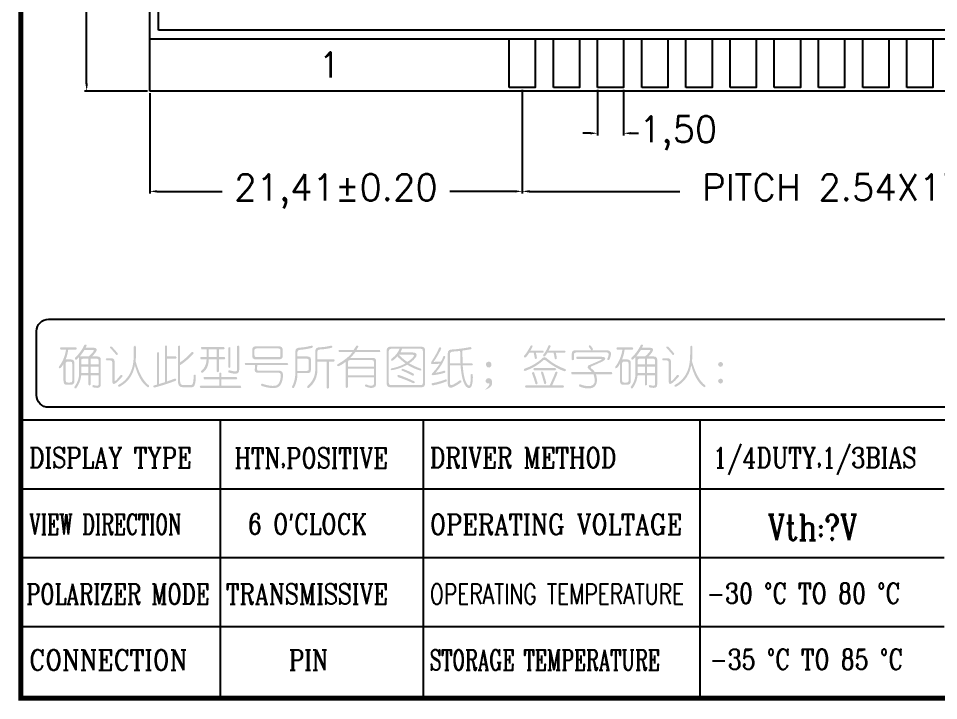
# Model space of a CAD drawing. Extents: x -1388 to 1427, y 183 to 486.
# Drawn here: x 644.5 to 697.4, y 219.2 to 258.4 of the extents above; entities that cross this region are included whole.
import ezdxf
from ezdxf.enums import TextEntityAlignment as Align

# ---------------------------------------------------------------- set-up
doc = ezdxf.new("R2010")
doc.units = 0
doc.header["$LTSCALE"] = 3
doc.layers.get('0').update_dxf_attribs({"linetype": 'CONTINUOUS'})
doc.layers.get('DEFPOINTS').update_dxf_attribs({"linetype": 'CONTINUOUS'})
doc.layers.add('DIM', color=3, linetype='CONTINUOUS')
doc.styles.add('ROMANC', font='romanc')
doc.styles.add('ROMANS', font='romans.shx')
doc.styles.get("Standard").update_dxf_attribs({"font": 'romanc.shx'})
doc.dimstyles.new('LCDDIM', dxfattribs={"dimtxt": 0.53, "dimasz": 0.424, "dimexe": 0.1325, "dimexo": 0.1325, "dimgap": 0.106, "dimtad": 0, "dimzin": 0, "dimtxsty": 'Standard', "dimcen": 2.5, "dimadec": 0, "dimazin": 0, "dimtfac": 1, "dimtofl": 0, "dimtmove": 0, "dimatfit": 0, "dimfxl": 0, "dimarcsym": 0})

# ---------------------------------------------------------------- blocks, each defined once
blk = doc.blocks.new('*D22')
at = {"layer": 'DEFPOINTS', "color": 0}
for p in [(673.495, 254.444), (652.085, 254.244), (652.085, 248.477)]:
    blk.add_point(p, dxfattribs=at)
at = {"layer": 'DIM', "color": 0, "lineweight": -2}
for p, q in [((652.085, 254.111), (652.085, 248.344)), ((673.495, 254.311), (673.495, 248.344)), ((652.509, 248.477), (656.255, 248.477)), ((673.071, 248.477), (669.325, 248.477))]:
    blk.add_line(p, q, dxfattribs=at)
at = {"layer": 'DIM', "color": 0}
for points in [[(652.509, 248.547), (652.509, 248.406), (652.085, 248.477)], [(673.071, 248.547), (673.071, 248.406), (673.495, 248.477)]]:
    blk.add_solid(points, dxfattribs=at)
at = {"layer": 'DIM', "color": 0, "insert": (662.79, 248.477), "char_height": 1.5, "attachment_point": 5, "style": 'ROMANS'}
blk.add_mtext('21,41%%p0.20', dxfattribs=at)
blk = doc.blocks.new('*D24')
at = {"layer": 'DEFPOINTS', "color": 0}
for p in [(652.085, 272.244), (648.457, 254.244), (652.085, 254.244)]:
    blk.add_point(p, dxfattribs=at)
at = {"layer": 'DIM', "color": 0, "lineweight": -2}
for p, q in [((651.953, 272.244), (648.325, 272.244)), ((648.457, 271.82), (648.457, 267.278)), ((648.457, 254.668), (648.457, 259.209)), ((651.953, 254.244), (648.325, 254.244))]:
    blk.add_line(p, q, dxfattribs=at)
at = {"layer": 'DIM', "color": 0}
for points in [[(648.386, 271.82), (648.528, 271.82), (648.457, 272.244)], [(648.386, 254.668), (648.528, 254.668), (648.457, 254.244)]]:
    blk.add_solid(points, dxfattribs=at)
at = {"layer": 'DIM', "color": 0, "insert": (648.457, 263.244), "char_height": 1.5, "attachment_point": 5, "rotation": 90, "style": 'ROMANS'}
blk.add_mtext('(18,00)', dxfattribs=at)
blk = doc.blocks.new('*D31')
at = {"layer": 'DEFPOINTS', "color": 0}
for p in [(673.495, 254.444), (716.675, 254.444), (716.675, 248.477)]:
    blk.add_point(p, dxfattribs=at)
at = {"layer": 'DIM', "color": 0, "lineweight": -2}
for p, q in [((673.495, 254.311), (673.495, 248.344)), ((716.675, 254.311), (716.675, 248.344)), ((673.919, 248.477), (682.55, 248.477)), ((716.251, 248.477), (707.62, 248.477))]:
    blk.add_line(p, q, dxfattribs=at)
at = {"layer": 'DIM', "color": 0}
for points in [[(673.919, 248.547), (673.919, 248.406), (673.495, 248.477)], [(716.251, 248.547), (716.251, 248.406), (716.675, 248.477)]]:
    blk.add_solid(points, dxfattribs=at)
at = {"layer": 'DIM', "color": 0, "insert": (695.085, 248.477), "char_height": 1.5, "attachment_point": 5, "style": 'ROMANS'}
blk.add_mtext('PITCH 2.54X17=43,18', dxfattribs=at)
blk = doc.blocks.new('*D33')
at = {"layer": 'DEFPOINTS', "color": 0}
for p in [(677.825, 254.444), (679.325, 254.444), (679.325, 251.816)]:
    blk.add_point(p, dxfattribs=at)
at = {"layer": 'DIM', "color": 0, "lineweight": -2}
for p, q in [((677.825, 254.311), (677.825, 251.683)), ((679.325, 254.311), (679.325, 251.683)), ((677.401, 251.816), (676.977, 251.816)), ((679.749, 251.816), (680.173, 251.816))]:
    blk.add_line(p, q, dxfattribs=at)
at = {"layer": 'DIM', "color": 0}
for points in [[(677.401, 251.886), (677.401, 251.745), (677.825, 251.816)], [(679.749, 251.886), (679.749, 251.745), (679.325, 251.816)]]:
    blk.add_solid(points, dxfattribs=at)
at = {"layer": 'DIM', "color": 0, "insert": (682.458, 251.816), "char_height": 1.5, "attachment_point": 5, "style": 'ROMANS'}
blk.add_mtext('1,50', dxfattribs=at)

msp = doc.modelspace()

# ---------------------------------------------------------------- hatches: boundary and pattern name
h = msp.add_hatch(color=256)
h.paths.add_polyline_path([(684.997, 238.629), (684.897, 238.676), (684.799, 238.629), (684.751, 238.531), (684.751, 238.529), (684.799, 238.431), (684.897, 238.384), (684.897, 238.385), (684.997, 238.431), (685.043, 238.531)])
h.paths.add_polyline_path([(684.997, 237.671), (684.897, 237.717), (684.799, 237.671), (684.751, 237.571), (684.799, 237.473), (684.897, 237.425), (684.997, 237.473), (685.043, 237.571)])
h.paths.add_polyline_path([(683.273, 239.551), (683.214, 239.613), (683.149, 239.551), (683.149, 239.536), (683.151, 239.38), (683.151, 239.233), (683.149, 239.094), (683.145, 238.964), (683.138, 238.842), (683.128, 238.73), (683.116, 238.625), (683.102, 238.529), (683.084, 238.442), (683.065, 238.364), (683.043, 238.289), (683.003, 238.177), (682.957, 238.07), (682.905, 237.967), (682.846, 237.872), (682.78, 237.781), (682.709, 237.693), (682.631, 237.614), (682.546, 237.538), (682.455, 237.467), (682.356, 237.402), (682.253, 237.342), (682.242, 237.281), (682.315, 237.239), (682.414, 237.293), (682.513, 237.357), (682.606, 237.425), (682.692, 237.499), (682.771, 237.576), (682.845, 237.658), (682.912, 237.746), (682.973, 237.838), (683.028, 237.935), (683.078, 238.036), (683.12, 238.142), (683.156, 238.253), (683.186, 238.369), (683.211, 238.488), (683.25, 238.352), (683.292, 238.218), (683.338, 238.091), (683.387, 237.971), (683.439, 237.859), (683.494, 237.753), (683.551, 237.655), (683.612, 237.564), (683.676, 237.48), (683.742, 237.404), (683.812, 237.334), (683.885, 237.272), (683.96, 237.217), (684.016, 237.23), (684.022, 237.321), (683.961, 237.369), (683.895, 237.43), (683.832, 237.499), (683.769, 237.574), (683.708, 237.656), (683.65, 237.746), (683.594, 237.843), (683.539, 237.946), (683.487, 238.057), (683.435, 238.174), (683.387, 238.3), (683.341, 238.432), (683.296, 238.572), (683.252, 238.718), (683.252, 238.721), (683.263, 238.82), (683.271, 238.924), (683.277, 239.037), (683.28, 239.155), (683.28, 239.281), (683.278, 239.413)])
h.paths.add_polyline_path([(681.878, 239.551), (681.801, 239.561), (681.774, 239.489), (681.826, 239.435), (681.902, 239.356), (681.98, 239.268), (682.062, 239.174), (682.148, 239.071), (682.206, 239.073), (682.232, 239.155), (682.192, 239.204), (682.111, 239.299), (682.031, 239.39), (681.954, 239.474)])
h.paths.add_polyline_path([(681.953, 238.865), (681.837, 238.885), (681.586, 238.885), (681.537, 238.832), (681.586, 238.76), (681.794, 238.76), (681.885, 238.731), (681.92, 238.634), (681.92, 237.509), (681.925, 237.482), (681.948, 237.432), (681.984, 237.408), (682.035, 237.413), (682.1, 237.444), (682.179, 237.503), (682.273, 237.589), (682.381, 237.702), (682.502, 237.843), (682.492, 237.921), (682.399, 237.925), (682.349, 237.862), (682.239, 237.728), (682.155, 237.637), (682.093, 237.587), (682.057, 237.58), (682.045, 237.614), (682.045, 238.676), (682.046, 238.711), (682.022, 238.807)])
h.paths.add_polyline_path([(680.441, 239.613), (680.413, 239.67), (680.317, 239.656), (680.273, 239.569), (680.218, 239.47), (680.157, 239.372), (680.092, 239.276), (680.021, 239.181), (679.944, 239.088), (679.862, 238.995), (679.775, 238.906), (679.771, 238.822), (679.858, 238.801), (679.915, 238.858), (680.004, 238.947), (680.004, 238.051), (680.005, 237.995), (680, 237.884), (679.983, 237.774), (679.955, 237.666), (679.917, 237.558), (679.867, 237.45), (679.806, 237.343), (679.734, 237.239), (679.748, 237.144), (679.837, 237.155), (679.9, 237.25), (679.96, 237.356), (680.011, 237.462), (680.054, 237.57), (680.087, 237.68), (680.112, 237.792), (680.128, 237.905), (680.546, 237.905), (680.546, 237.363), (680.597, 237.312), (680.671, 237.363), (680.671, 237.905), (681.129, 237.905), (681.129, 237.384), (681.128, 237.347), (681.085, 237.305), (680.988, 237.303), (680.837, 237.342), (680.766, 237.306), (680.795, 237.217), (680.917, 237.191), (681.044, 237.18), (681.142, 237.194), (681.209, 237.232), (681.246, 237.296), (681.254, 237.384), (681.254, 238.78), (681.255, 238.815), (681.231, 238.912), (681.161, 238.969), (681.046, 238.989), (680.754, 238.989), (680.809, 239.045), (680.907, 239.159), (680.975, 239.255), (681.009, 239.334), (681.013, 239.398), (680.986, 239.445), (680.927, 239.475), (680.837, 239.489), (680.379, 239.489)])
h.paths.add_polyline_path([(680.566, 238.989), (680.046, 238.989), (680.12, 239.083), (680.193, 239.182), (680.259, 239.276), (680.317, 239.364), (680.816, 239.364), (680.824, 239.363), (680.854, 239.346), (680.844, 239.298), (680.793, 239.223), (680.699, 239.12)], flags=17)
h.paths.add_polyline_path([(679.876, 239.428), (679.837, 239.51), (678.942, 239.51), (678.905, 239.466), (678.942, 239.384), (679.255, 239.384), (679.249, 239.346), (679.226, 239.227), (679.198, 239.111), (679.163, 238.999), (679.123, 238.89), (679.078, 238.782), (679.027, 238.679), (678.97, 238.578), (678.906, 238.48), (678.838, 238.384), (678.849, 238.309), (678.942, 238.321), (678.986, 238.37), (679.053, 238.465), (679.109, 238.572), (679.109, 237.614), (679.112, 237.546), (679.142, 237.437), (679.204, 237.376), (679.296, 237.363), (679.504, 237.363), (679.604, 237.368), (679.684, 237.412), (679.726, 237.493), (679.734, 237.614), (679.734, 238.613), (679.735, 238.65), (679.706, 238.738), (679.63, 238.795), (679.504, 238.822), (679.234, 238.822), (679.271, 238.912), (679.306, 239.018), (679.335, 239.131), (679.36, 239.253), (679.38, 239.384), (679.837, 239.384)])
h.paths.add_polyline_path([(679.317, 238.696), (679.483, 238.696), (679.487, 238.696), (679.589, 238.665), (679.609, 238.572), (679.609, 237.614), (679.61, 237.594), (679.583, 237.505), (679.483, 237.488), (679.358, 237.488), (679.355, 237.488), (679.264, 237.51), (679.234, 237.614), (679.234, 238.572), (679.243, 238.632)], flags=16)
h.paths.add_polyline_path([(680.671, 238.863), (681.003, 238.863), (681.007, 238.863), (681.109, 238.831), (681.129, 238.739), (681.129, 238.531), (680.671, 238.531)], flags=16)
h.paths.add_polyline_path([(680.233, 238.863), (680.546, 238.863), (680.546, 238.531), (680.128, 238.531), (680.128, 238.76), (680.143, 238.822)], flags=16)
h.paths.add_polyline_path([(680.128, 238.405), (680.546, 238.405), (680.546, 238.03), (680.128, 238.03)], flags=16)
h.paths.add_polyline_path([(681.129, 238.03), (680.671, 238.03), (680.671, 238.405), (681.129, 238.405)], flags=16)
h.paths.add_polyline_path([(677.471, 239.555), (677.401, 239.635), (677.345, 239.635), (677.317, 239.551), (677.329, 239.537), (677.401, 239.44), (677.463, 239.343), (676.547, 239.343), (676.526, 239.342), (676.423, 239.314), (676.361, 239.246), (676.339, 239.135), (676.339, 238.801), (676.382, 238.764), (676.464, 238.801), (676.464, 239.093), (676.493, 239.184), (676.59, 239.218), (678.338, 239.218), (678.398, 239.21), (678.45, 239.169), (678.464, 239.094), (678.441, 238.985), (678.38, 238.842), (678.409, 238.771), (678.505, 238.801), (678.524, 238.842), (678.572, 238.976), (678.596, 239.088), (678.595, 239.18), (678.568, 239.251), (678.517, 239.302), (678.44, 239.333), (678.338, 239.343), (677.517, 239.343), (677.568, 239.405), (677.54, 239.453)])
h.paths.add_polyline_path([(678.197, 238.946), (678.068, 238.968), (676.631, 238.968), (676.594, 238.924), (676.631, 238.842), (678.005, 238.842), (678.026, 238.842), (678.068, 238.801), (678.06, 238.797), (677.953, 238.75), (677.846, 238.704), (677.737, 238.657), (677.629, 238.609), (677.519, 238.562), (677.408, 238.514), (677.298, 238.467), (677.273, 238.438), (677.253, 238.349), (677.317, 238.259), (677.327, 238.252), (677.412, 238.182), (677.506, 238.092), (676.339, 238.092), (676.302, 238.05), (676.339, 237.967), (677.589, 237.967), (677.597, 237.944), (677.635, 237.812), (677.658, 237.692), (677.663, 237.584), (677.651, 237.488), (677.628, 237.435), (677.58, 237.373), (677.518, 237.327), (677.441, 237.296), (677.346, 237.282), (677.238, 237.283), (677.113, 237.301), (676.974, 237.334), (676.818, 237.384), (676.762, 237.354), (676.777, 237.258), (676.871, 237.224), (676.993, 237.186), (677.109, 237.163), (677.218, 237.153), (677.317, 237.155), (677.381, 237.154), (677.493, 237.17), (677.589, 237.209), (677.668, 237.272), (677.73, 237.358), (677.776, 237.468), (677.781, 237.5), (677.79, 237.61), (677.785, 237.725), (677.766, 237.844), (677.735, 237.967), (678.63, 237.967), (678.681, 238.02), (678.63, 238.092), (677.673, 238.092), (677.614, 238.158), (677.532, 238.243), (677.443, 238.321), (677.435, 238.328), (677.443, 238.405), (677.462, 238.414), (677.587, 238.465), (677.705, 238.516), (677.818, 238.567), (677.926, 238.615), (678.028, 238.664), (678.124, 238.713), (678.213, 238.76), (678.264, 238.836), (678.262, 238.902)])
h.paths.add_polyline_path([(675.132, 239.572), (675.096, 239.643), (675.007, 239.613), (674.992, 239.577), (674.941, 239.465), (674.886, 239.358), (674.827, 239.257), (674.763, 239.161), (674.695, 239.071), (674.706, 238.993), (674.798, 238.989), (674.809, 239.003), (674.881, 239.1), (674.944, 239.197), (675.298, 239.197), (675.321, 239.096), (675.344, 238.98), (675.361, 238.863), (675.428, 238.816), (675.486, 238.885), (675.473, 238.977), (675.451, 239.095), (675.423, 239.197), (675.944, 239.197), (675.994, 239.25), (675.944, 239.322), (675.007, 239.322), (675.026, 239.354), (675.078, 239.456)])
h.paths.add_polyline_path([(674.09, 239.551), (674.072, 239.623), (673.987, 239.613), (673.978, 239.6), (673.911, 239.476), (673.845, 239.363), (673.78, 239.26), (673.715, 239.166), (673.653, 239.083), (673.591, 239.009), (673.602, 238.931), (673.695, 238.926), (673.768, 239.013), (673.84, 239.108), (673.903, 239.197), (674.153, 239.197), (674.172, 239.121), (674.197, 239.005), (674.216, 238.885), (674.267, 238.833), (674.341, 238.885), (674.328, 238.977), (674.306, 239.095), (674.278, 239.197), (674.695, 239.197), (674.732, 239.24), (674.695, 239.322), (673.966, 239.322), (673.977, 239.341), (674.034, 239.442)])
h.paths.add_polyline_path([(674.874, 238.912), (674.773, 238.947), (674.673, 238.906), (674.627, 238.862), (674.541, 238.787), (674.452, 238.716), (674.358, 238.648), (674.261, 238.584), (674.161, 238.524), (674.058, 238.468), (673.952, 238.415), (673.842, 238.366), (673.729, 238.321), (673.612, 238.28), (673.579, 238.189), (673.653, 238.154), (673.718, 238.177), (673.834, 238.22), (673.944, 238.268), (674.053, 238.319), (674.158, 238.374), (674.258, 238.432), (674.357, 238.495), (674.452, 238.561), (674.543, 238.629), (674.631, 238.703), (674.716, 238.78), (674.721, 238.784), (674.819, 238.78), (674.91, 238.708), (675.014, 238.629), (675.116, 238.556), (675.218, 238.487), (675.32, 238.424), (675.421, 238.364), (675.522, 238.309), (675.623, 238.258), (675.724, 238.212), (675.823, 238.171), (675.923, 238.134), (676.01, 238.174), (675.985, 238.259), (675.878, 238.299), (675.765, 238.345), (675.654, 238.395), (675.547, 238.448), (675.442, 238.503), (675.341, 238.563), (675.243, 238.625), (675.148, 238.69), (675.056, 238.759), (674.967, 238.831), (674.881, 238.906)])
h.paths.add_polyline_path([(675.453, 238.249), (675.402, 238.321), (674.174, 238.321), (674.123, 238.269), (674.174, 238.197), (675.402, 238.197)], flags=17)
h.paths.add_polyline_path([(674.695, 238.092), (674.617, 238.126), (674.57, 238.051), (674.589, 237.997), (674.625, 237.889), (674.66, 237.777), (674.693, 237.662), (674.726, 237.545), (674.757, 237.425), (674.834, 237.393), (674.881, 237.468), (674.867, 237.524), (674.835, 237.637), (674.802, 237.751), (674.767, 237.865), (674.732, 237.979)])
h.paths.add_polyline_path([(675.527, 238.051), (675.483, 238.121), (675.402, 238.092), (675.4, 238.086), (675.367, 237.999), (675.33, 237.905), (675.288, 237.803), (675.24, 237.693), (675.189, 237.577), (675.132, 237.453), (675.07, 237.321), (673.695, 237.321), (673.644, 237.27), (673.695, 237.196), (675.861, 237.196), (675.898, 237.239), (675.861, 237.321), (675.215, 237.321), (675.253, 237.402), (675.305, 237.518), (675.355, 237.63), (675.402, 237.739), (675.447, 237.845), (675.488, 237.95)])
h.paths.add_polyline_path([(674.174, 238.072), (674.118, 238.095), (674.049, 238.03), (674.074, 237.967), (674.115, 237.855), (674.155, 237.742), (674.191, 237.63), (674.226, 237.518), (674.257, 237.404), (674.322, 237.372), (674.382, 237.447), (674.366, 237.505), (674.332, 237.612), (674.297, 237.723), (674.258, 237.837), (674.217, 237.953)], flags=17)
h.paths.add_polyline_path([(671.642, 238.674), (671.54, 238.689), (671.446, 238.634), (671.421, 238.588), (671.414, 238.486), (671.467, 238.384), (671.501, 238.365), (671.602, 238.35), (671.695, 238.405), (671.72, 238.452), (671.729, 238.553), (671.675, 238.655)])
h.paths.add_polyline_path([(671.652, 237.718), (671.55, 237.743), (671.446, 237.696), (671.398, 237.617), (671.398, 237.526), (671.467, 237.447), (671.477, 237.443), (671.592, 237.447), (671.602, 237.434), (671.606, 237.377), (671.568, 237.297), (671.487, 237.196), (671.363, 237.072), (671.43, 237.097), (671.555, 237.156), (671.649, 237.224), (671.715, 237.298), (671.751, 237.379), (671.759, 237.468), (671.76, 237.548), (671.729, 237.651), (671.654, 237.717)])
h.paths.add_polyline_path([(670.588, 239.464), (670.53, 239.53), (670.476, 239.52), (670.342, 239.495), (670.213, 239.474), (670.088, 239.454), (669.967, 239.437), (669.85, 239.422), (669.738, 239.409), (669.629, 239.398), (669.526, 239.39), (669.426, 239.384), (669.405, 239.384), (669.302, 239.357), (669.239, 239.287), (669.218, 239.176), (669.218, 237.384), (669.222, 237.331), (669.258, 237.24), (669.333, 237.195), (669.448, 237.196), (669.479, 237.209), (669.581, 237.254), (669.682, 237.306), (669.784, 237.367), (669.886, 237.434), (669.988, 237.509), (670, 237.597), (669.905, 237.614), (669.77, 237.516), (669.639, 237.433), (669.534, 237.377), (669.45, 237.348), (669.39, 237.347), (669.355, 237.373), (669.343, 237.425), (669.343, 238.467), (669.947, 238.467), (669.96, 238.338), (669.98, 238.164), (670.002, 238.005), (670.028, 237.859), (670.058, 237.727), (670.091, 237.609), (670.127, 237.505), (670.165, 237.415), (670.206, 237.339), (670.251, 237.277), (670.3, 237.23), (670.351, 237.195), (670.405, 237.175), (670.437, 237.171), (670.492, 237.181), (670.539, 237.216), (670.579, 237.277), (670.61, 237.361), (670.634, 237.47), (670.649, 237.605), (670.656, 237.763), (670.655, 237.946), (670.613, 237.984), (670.53, 237.946), (670.533, 237.805), (670.529, 237.636), (670.519, 237.503), (670.502, 237.406), (670.477, 237.342), (670.444, 237.315), (670.405, 237.321), (670.38, 237.341), (670.335, 237.388), (670.294, 237.449), (670.255, 237.526), (670.22, 237.616), (670.188, 237.722), (670.159, 237.842), (670.133, 237.976), (670.109, 238.126), (670.089, 238.289), (670.072, 238.467), (670.614, 238.467), (670.664, 238.519), (670.614, 238.593), (670.072, 238.593), (670.051, 239.322), (670.088, 239.327), (670.218, 239.347), (670.337, 239.367), (670.448, 239.385), (670.55, 239.405)])
h.paths.add_polyline_path([(669.448, 239.26), (669.926, 239.301), (669.947, 238.593), (669.343, 238.593), (669.343, 239.135), (669.359, 239.204)], flags=16)
h.paths.add_polyline_path([(668.843, 239.448), (668.807, 239.518), (668.719, 239.489), (668.692, 239.429), (668.649, 239.333), (668.6, 239.233), (668.547, 239.133), (668.488, 239.028), (668.423, 238.921), (668.355, 238.81), (668.281, 238.696), (668.275, 238.686), (668.25, 238.586), (668.322, 238.551), (668.408, 238.552), (668.528, 238.556), (668.645, 238.562), (668.76, 238.572), (668.68, 238.457), (668.597, 238.344), (668.519, 238.243), (668.448, 238.158), (668.382, 238.087), (668.322, 238.03), (668.286, 237.959), (668.344, 237.905), (668.357, 237.906), (668.478, 237.923), (668.598, 237.941), (668.715, 237.964), (668.83, 237.989), (668.942, 238.019), (669.051, 238.051), (669.087, 238.11), (669.03, 238.176), (668.98, 238.157), (668.878, 238.124), (668.766, 238.096), (668.643, 238.071), (668.511, 238.051), (668.592, 238.144), (668.668, 238.239), (668.74, 238.336), (668.807, 238.433), (668.869, 238.533), (668.927, 238.634), (668.98, 238.738), (669.029, 238.841), (669.073, 238.947), (669.054, 239.019), (668.968, 239.009), (668.927, 238.897), (668.877, 238.79), (668.822, 238.696), (668.751, 238.691), (668.623, 238.683), (668.508, 238.678), (668.406, 238.676), (668.443, 238.733), (668.516, 238.846), (668.584, 238.956), (668.646, 239.061), (668.702, 239.164), (668.755, 239.262), (668.802, 239.357)])
h.paths.add_polyline_path([(669.171, 237.61), (669.114, 237.676), (669.1, 237.67), (668.999, 237.631), (668.893, 237.594), (668.782, 237.56), (668.669, 237.528), (668.55, 237.498), (668.428, 237.472), (668.302, 237.447), (668.279, 237.377), (668.344, 237.321), (668.463, 237.346), (668.584, 237.373), (668.701, 237.403), (668.815, 237.437), (668.924, 237.472), (669.031, 237.51), (669.135, 237.55)])
h.paths.add_polyline_path([(667.818, 239.521), (667.698, 239.551), (665.908, 239.551), (665.9, 239.551), (665.798, 239.526), (665.731, 239.456), (665.7, 239.343), (665.7, 237.425), (665.702, 237.401), (665.737, 237.29), (665.805, 237.229), (665.908, 237.217), (667.677, 237.217), (667.777, 237.222), (667.856, 237.266), (667.899, 237.347), (667.906, 237.468), (667.906, 239.343), (667.907, 239.363), (667.888, 239.459)])
h.paths.add_polyline_path([(665.949, 237.342), (665.946, 237.342), (665.854, 237.364), (665.824, 237.468), (665.824, 239.301), (665.859, 239.388), (665.949, 239.427), (666.448, 239.427), (666.425, 239.375), (666.371, 239.277), (666.309, 239.182), (666.238, 239.091), (666.157, 239.004), (666.068, 238.922), (665.97, 238.842), (665.951, 238.759), (666.032, 238.739), (666.061, 238.759), (666.164, 238.835), (666.251, 238.912), (666.324, 238.989), (666.331, 238.979), (666.402, 238.906), (666.483, 238.83), (666.573, 238.752), (666.673, 238.673), (666.782, 238.593), (666.749, 238.573), (666.649, 238.521), (666.546, 238.472), (666.437, 238.429), (666.326, 238.39), (666.212, 238.355), (666.092, 238.326), (665.97, 238.301), (665.923, 238.24), (665.991, 238.197), (665.999, 238.198), (666.108, 238.217), (666.217, 238.242), (666.326, 238.272), (666.437, 238.308), (666.548, 238.349), (666.66, 238.397), (666.772, 238.45), (666.886, 238.509), (666.989, 238.448), (667.098, 238.39), (667.205, 238.338), (667.312, 238.289), (667.42, 238.247), (667.527, 238.208), (667.636, 238.176), (667.703, 238.203), (667.677, 238.28), (667.636, 238.295), (667.525, 238.338), (667.417, 238.382), (667.308, 238.43), (667.201, 238.481), (667.095, 238.536), (666.99, 238.593), (667.081, 238.652), (667.172, 238.723), (667.257, 238.802), (667.336, 238.891), (667.407, 238.989), (667.408, 238.993), (667.423, 239.091), (667.39, 239.161), (667.308, 239.204), (667.177, 239.218), (666.491, 239.218), (666.594, 239.427), (667.657, 239.427), (667.661, 239.427), (667.762, 239.394), (667.782, 239.301), (667.782, 237.468), (667.783, 237.448), (667.755, 237.359), (667.657, 237.342)], flags=16)
h.paths.add_polyline_path([(666.407, 239.093), (667.156, 239.093), (667.162, 239.093), (667.267, 239.066), (667.261, 238.989), (667.248, 238.973), (667.172, 238.888), (667.086, 238.81), (666.992, 238.74), (666.886, 238.676), (666.842, 238.706), (666.735, 238.784), (666.638, 238.861), (666.551, 238.938), (666.475, 239.015)], flags=16)
h.paths.add_polyline_path([(666.732, 238.237), (666.615, 238.28), (666.562, 238.267), (666.574, 238.176), (666.661, 238.139), (666.769, 238.093), (666.876, 238.045), (666.983, 237.994), (667.091, 237.94), (667.198, 237.884), (667.271, 237.903), (667.261, 237.989), (667.164, 238.042), (667.06, 238.095), (666.954, 238.144), (666.845, 238.192)], flags=0)
h.paths.add_polyline_path([(666.492, 237.889), (666.386, 237.925), (666.316, 237.89), (666.345, 237.801), (666.357, 237.797), (666.466, 237.759), (666.574, 237.721), (666.684, 237.68), (666.794, 237.636), (666.904, 237.592), (667.015, 237.545), (667.127, 237.496), (667.24, 237.447), (667.312, 237.465), (667.302, 237.55), (667.262, 237.57), (667.149, 237.622), (667.036, 237.673), (666.924, 237.721), (666.815, 237.767), (666.706, 237.81), (666.598, 237.852)], flags=0)
h.paths.add_polyline_path([(664.062, 239.607), (663.971, 239.613), (663.804, 239.364), (662.972, 239.364), (662.921, 239.312), (662.972, 239.238), (663.742, 239.238), (663.707, 239.192), (663.646, 239.119), (663.578, 239.045), (663.5, 238.972), (663.416, 238.898), (663.322, 238.825), (663.22, 238.751), (663.11, 238.678), (662.993, 238.604), (662.867, 238.531), (662.847, 238.461), (662.93, 238.426), (662.942, 238.431), (663.043, 238.477), (663.144, 238.534), (663.245, 238.6), (663.346, 238.676), (663.346, 237.217), (663.398, 237.166), (663.472, 237.217), (663.472, 237.779), (664.971, 237.779), (664.971, 237.468), (664.968, 237.394), (664.916, 237.325), (664.804, 237.301), (664.753, 237.305), (664.644, 237.332), (664.512, 237.384), (664.458, 237.347), (664.471, 237.258), (664.485, 237.255), (664.628, 237.21), (664.741, 237.184), (664.825, 237.175), (664.88, 237.181), (664.988, 237.215), (665.06, 237.273), (665.096, 237.357), (665.095, 237.468), (665.095, 238.696), (665.096, 238.733), (665.073, 238.828), (665.003, 238.886), (664.887, 238.906), (663.617, 238.906), (663.661, 238.951), (663.732, 239.029), (663.814, 239.125), (663.909, 239.238), (665.303, 239.238), (665.341, 239.282), (665.303, 239.364), (663.971, 239.364), (664.075, 239.551)])
h.paths.add_polyline_path([(664.971, 237.905), (663.472, 237.905), (663.472, 238.28), (664.971, 238.28)], flags=16)
h.paths.add_polyline_path([(664.971, 238.405), (663.472, 238.405), (663.472, 238.655), (663.499, 238.745), (663.596, 238.78), (664.846, 238.78), (664.85, 238.78), (664.951, 238.749), (664.971, 238.655)], flags=16)
h.paths.add_polyline_path([(662.592, 239.547), (662.535, 239.613), (662.528, 239.612), (662.422, 239.587), (662.313, 239.565), (662.198, 239.546), (662.079, 239.53), (661.955, 239.519), (661.826, 239.51), (661.767, 239.505), (661.672, 239.468), (661.616, 239.393), (661.598, 239.281), (661.598, 238.364), (661.6, 238.276), (661.596, 238.157), (661.584, 238.042), (661.561, 237.931), (661.529, 237.825), (661.488, 237.723), (661.437, 237.626), (661.377, 237.533), (661.307, 237.444), (661.228, 237.359), (661.139, 237.28), (661.128, 237.191), (661.223, 237.175), (661.289, 237.232), (661.371, 237.312), (661.443, 237.397), (661.508, 237.487), (661.565, 237.58), (661.613, 237.678), (661.652, 237.782), (661.682, 237.889), (661.705, 238.001), (661.72, 238.117), (661.725, 238.238), (661.722, 238.364), (661.722, 238.696), (662.263, 238.696), (662.263, 237.175), (662.307, 237.138), (662.389, 237.175), (662.389, 238.696), (662.68, 238.696), (662.718, 238.74), (662.68, 238.822), (661.722, 238.822), (661.722, 239.26), (661.75, 239.351), (661.847, 239.384), (661.853, 239.385), (661.975, 239.394), (662.096, 239.405), (662.214, 239.422), (662.33, 239.44), (662.444, 239.463), (662.555, 239.489)])
h.paths.add_polyline_path([(661.467, 239.547), (661.409, 239.613), (661.341, 239.596), (661.226, 239.569), (661.11, 239.545), (660.995, 239.525), (660.877, 239.509), (660.759, 239.498), (660.639, 239.489), (660.632, 239.488), (660.532, 239.451), (660.472, 239.375), (660.452, 239.26), (660.452, 238.154), (660.454, 238.037), (660.449, 237.913), (660.436, 237.792), (660.416, 237.676), (660.389, 237.565), (660.355, 237.458), (660.313, 237.356), (660.264, 237.258), (660.276, 237.18), (660.369, 237.175), (660.399, 237.232), (660.446, 237.336), (660.486, 237.442), (660.519, 237.553), (660.545, 237.666), (660.562, 237.784), (660.573, 237.905), (660.577, 238.03), (661.139, 238.03), (661.19, 238.029), (661.286, 238.056), (661.338, 238.126), (661.347, 238.238), (661.347, 238.78), (661.348, 238.815), (661.325, 238.912), (661.255, 238.969), (661.139, 238.989), (660.577, 238.989), (660.577, 239.238), (660.605, 239.329), (660.702, 239.364), (660.739, 239.367), (660.877, 239.382), (661.007, 239.399), (661.128, 239.418), (661.239, 239.44), (661.34, 239.463), (661.431, 239.489)])
h.paths.add_polyline_path([(660.577, 238.863), (661.098, 238.863), (661.102, 238.863), (661.203, 238.831), (661.223, 238.739), (661.223, 238.28), (661.225, 238.26), (661.196, 238.172), (661.098, 238.154), (660.577, 238.154)], flags=16)
h.paths.add_polyline_path([(659.611, 239.555), (659.494, 239.572), (658.182, 239.572), (658.161, 239.571), (658.058, 239.544), (657.995, 239.475), (657.974, 239.364), (657.974, 239.03), (657.975, 238.992), (658.007, 238.89), (658.075, 238.832), (658.182, 238.822), (659.494, 238.822), (659.567, 238.822), (659.661, 238.852), (659.714, 238.922), (659.724, 239.03), (659.724, 239.343), (659.722, 239.414), (659.687, 239.501)])
h.paths.add_polyline_path([(658.223, 238.947), (658.221, 238.947), (658.13, 238.968), (658.099, 239.071), (658.099, 239.343), (658.121, 239.413), (658.223, 239.448), (659.473, 239.448), (659.477, 239.448), (659.578, 239.415), (659.598, 239.322), (659.598, 239.052), (659.578, 238.963), (659.473, 238.947)], flags=16)
h.paths.add_polyline_path([(660.045, 238.541), (659.994, 238.613), (657.578, 238.613), (657.541, 238.571), (657.578, 238.488), (658.141, 238.488), (658.12, 238.238), (658.119, 238.191), (658.149, 238.105), (658.226, 238.058), (658.349, 238.051), (659.494, 238.051), (659.584, 238.022), (659.619, 237.925), (659.619, 237.916), (659.605, 237.763), (659.58, 237.631), (659.545, 237.521), (659.498, 237.433), (659.439, 237.367), (659.37, 237.321), (659.345, 237.316), (659.253, 237.301), (659.153, 237.296), (659.046, 237.301), (658.93, 237.317), (658.806, 237.343), (658.676, 237.379), (658.536, 237.425), (658.483, 237.389), (658.495, 237.301), (658.603, 237.265), (658.734, 237.229), (658.859, 237.201), (658.977, 237.182), (659.089, 237.173), (659.196, 237.171), (659.296, 237.179), (659.39, 237.196), (659.452, 237.221), (659.524, 237.27), (659.587, 237.336), (659.639, 237.419), (659.681, 237.52), (659.712, 237.637), (659.734, 237.773), (659.744, 237.925), (659.732, 238.02), (659.687, 238.107), (659.608, 238.158), (659.494, 238.176), (658.349, 238.176), (658.288, 238.177), (658.245, 238.259), (658.266, 238.488), (659.994, 238.488)])
h.paths.add_polyline_path([(657.224, 239.572), (657.173, 239.623), (657.099, 239.572), (657.099, 238.218), (657.092, 238.168), (657.045, 238.136), (656.957, 238.129), (656.83, 238.149), (656.662, 238.197), (656.604, 238.168), (656.6, 238.072), (656.698, 238.042), (656.843, 238.009), (656.964, 237.995), (657.062, 238), (657.137, 238.026), (657.189, 238.07), (657.218, 238.134), (657.224, 238.218)])
h.paths.add_polyline_path([(656.388, 239.448), (656.349, 239.53), (655.058, 239.53), (655.021, 239.488), (655.058, 239.405), (655.35, 239.405), (655.35, 238.947), (655.017, 238.947), (654.98, 238.904), (655.017, 238.822), (655.35, 238.822), (655.344, 238.734), (655.324, 238.609), (655.29, 238.496), (655.245, 238.394), (655.189, 238.303), (655.119, 238.223), (655.039, 238.154), (655.035, 238.072), (655.122, 238.051), (655.186, 238.101), (655.263, 238.177), (655.328, 238.262), (655.381, 238.356), (655.422, 238.458), (655.452, 238.571), (655.47, 238.691), (655.476, 238.822), (655.933, 238.822), (655.933, 238.113), (655.977, 238.076), (656.059, 238.113), (656.059, 238.822), (656.392, 238.822), (656.429, 238.865), (656.392, 238.947), (656.059, 238.947), (656.059, 239.405), (656.349, 239.405)])
h.paths.add_polyline_path([(655.933, 238.947), (655.476, 238.947), (655.476, 239.405), (655.933, 239.405)], flags=17)
h.paths.add_polyline_path([(656.724, 239.489), (656.682, 239.526), (656.6, 239.489), (656.6, 238.364), (656.642, 238.326), (656.724, 238.364)], flags=17)
h.paths.add_polyline_path([(656.204, 238.03), (656.161, 238.067), (656.079, 238.03), (656.079, 237.801), (655.204, 237.801), (655.167, 237.758), (655.204, 237.676), (656.079, 237.676), (656.079, 237.301), (654.996, 237.301), (654.959, 237.257), (654.996, 237.175), (657.308, 237.175), (657.345, 237.219), (657.308, 237.301), (656.204, 237.301), (656.204, 237.676), (657.078, 237.676), (657.116, 237.718), (657.078, 237.801), (656.204, 237.801)])
h.paths.add_polyline_path([(653.081, 239.572), (653.021, 239.635), (652.956, 239.572), (652.956, 237.509), (652.622, 237.404), (652.622, 239.197), (652.57, 239.247), (652.498, 239.197), (652.498, 237.363), (652.311, 237.321), (652.277, 237.244), (652.352, 237.196), (652.453, 237.224), (652.568, 237.256), (652.682, 237.29), (652.796, 237.323), (652.909, 237.358), (653.021, 237.394), (653.135, 237.432), (653.247, 237.47), (653.358, 237.51), (653.47, 237.55), (653.581, 237.592), (653.613, 237.67), (653.538, 237.717), (653.081, 237.55), (653.081, 238.863), (653.581, 238.863), (653.632, 238.916), (653.581, 238.989), (653.081, 238.989)])
h.paths.add_polyline_path([(653.83, 239.572), (653.779, 239.623), (653.705, 239.572), (653.705, 237.55), (653.705, 237.546), (653.719, 237.422), (653.756, 237.326), (653.819, 237.26), (653.906, 237.224), (654.018, 237.217), (654.475, 237.217), (654.523, 237.216), (654.581, 237.236), (654.63, 237.282), (654.668, 237.354), (654.697, 237.453), (654.717, 237.577), (654.726, 237.728), (654.726, 237.905), (654.683, 237.943), (654.601, 237.905), (654.601, 237.881), (654.601, 237.706), (654.59, 237.564), (654.568, 237.457), (654.534, 237.384), (654.49, 237.346), (654.434, 237.342), (654.039, 237.342), (654.003, 237.341), (653.907, 237.364), (653.85, 237.434), (653.83, 237.55), (653.83, 238.488), (653.891, 238.529), (653.986, 238.595), (654.079, 238.665), (654.17, 238.739), (654.26, 238.815), (654.347, 238.896), (654.433, 238.979), (654.518, 239.065), (654.601, 239.155), (654.59, 239.235), (654.496, 239.238), (654.434, 239.175), (654.322, 239.06), (654.217, 238.959), (654.123, 238.872), (654.037, 238.799), (653.959, 238.738), (653.89, 238.689), (653.83, 238.655)])
h.paths.add_polyline_path([(651.29, 239.551), (651.231, 239.613), (651.165, 239.551), (651.166, 239.536), (651.168, 239.38), (651.168, 239.233), (651.166, 239.094), (651.161, 238.964), (651.155, 238.842), (651.145, 238.73), (651.132, 238.625), (651.119, 238.529), (651.101, 238.442), (651.082, 238.364), (651.06, 238.289), (651.02, 238.177), (650.974, 238.07), (650.922, 237.967), (650.863, 237.872), (650.797, 237.781), (650.726, 237.693), (650.648, 237.614), (650.563, 237.538), (650.472, 237.467), (650.373, 237.402), (650.27, 237.342), (650.259, 237.281), (650.332, 237.239), (650.431, 237.293), (650.529, 237.357), (650.623, 237.425), (650.709, 237.499), (650.788, 237.576), (650.862, 237.658), (650.929, 237.746), (650.99, 237.838), (651.045, 237.935), (651.095, 238.036), (651.137, 238.142), (651.173, 238.253), (651.203, 238.369), (651.228, 238.488), (651.267, 238.352), (651.309, 238.218), (651.355, 238.091), (651.404, 237.971), (651.456, 237.859), (651.511, 237.753), (651.568, 237.655), (651.629, 237.564), (651.693, 237.48), (651.759, 237.404), (651.829, 237.334), (651.901, 237.272), (651.977, 237.217), (652.033, 237.23), (652.039, 237.321), (651.978, 237.369), (651.912, 237.43), (651.849, 237.499), (651.786, 237.574), (651.725, 237.656), (651.667, 237.746), (651.611, 237.843), (651.556, 237.946), (651.504, 238.057), (651.452, 238.174), (651.404, 238.3), (651.357, 238.432), (651.312, 238.572), (651.269, 238.718), (651.269, 238.721), (651.28, 238.82), (651.288, 238.924), (651.293, 239.037), (651.297, 239.155), (651.297, 239.281), (651.294, 239.413)])
h.paths.add_polyline_path([(649.895, 239.551), (649.818, 239.561), (649.79, 239.489), (649.843, 239.435), (649.919, 239.356), (649.997, 239.268), (650.079, 239.174), (650.165, 239.071), (650.223, 239.073), (650.249, 239.155), (650.209, 239.204), (650.128, 239.299), (650.048, 239.39), (649.971, 239.474)])
h.paths.add_polyline_path([(649.97, 238.865), (649.854, 238.885), (649.603, 238.885), (649.552, 238.832), (649.603, 238.76), (649.811, 238.76), (649.902, 238.731), (649.936, 238.634), (649.936, 237.509), (649.941, 237.482), (649.965, 237.432), (650.001, 237.408), (650.052, 237.413), (650.117, 237.444), (650.196, 237.503), (650.29, 237.589), (650.398, 237.702), (650.519, 237.843), (650.509, 237.921), (650.416, 237.925), (650.366, 237.862), (650.256, 237.728), (650.17, 237.637), (650.11, 237.587), (650.073, 237.58), (650.062, 237.614), (650.062, 238.676), (650.063, 238.711), (650.039, 238.807)])
h.paths.add_polyline_path([(648.458, 239.613), (648.428, 239.67), (648.334, 239.656), (648.29, 239.569), (648.235, 239.47), (648.174, 239.372), (648.108, 239.276), (648.037, 239.181), (647.961, 239.088), (647.879, 238.995), (647.792, 238.906), (647.788, 238.822), (647.875, 238.801), (647.932, 238.858), (648.021, 238.947), (648.021, 238.051), (648.022, 237.995), (648.017, 237.884), (648, 237.774), (647.972, 237.666), (647.934, 237.558), (647.884, 237.45), (647.823, 237.343), (647.751, 237.239), (647.765, 237.144), (647.854, 237.155), (647.917, 237.25), (647.977, 237.356), (648.028, 237.462), (648.071, 237.57), (648.104, 237.68), (648.129, 237.792), (648.145, 237.905), (648.563, 237.905), (648.563, 237.363), (648.614, 237.312), (648.688, 237.363), (648.688, 237.905), (649.145, 237.905), (649.145, 237.384), (649.145, 237.347), (649.102, 237.305), (649.005, 237.303), (648.853, 237.342), (648.783, 237.306), (648.812, 237.217), (648.934, 237.191), (649.061, 237.18), (649.157, 237.194), (649.225, 237.232), (649.263, 237.296), (649.271, 237.384), (649.271, 238.78), (649.272, 238.815), (649.248, 238.912), (649.178, 238.969), (649.063, 238.989), (648.771, 238.989), (648.826, 239.045), (648.924, 239.159), (648.992, 239.255), (649.026, 239.334), (649.03, 239.398), (649.003, 239.445), (648.944, 239.475), (648.853, 239.489), (648.396, 239.489)])
h.paths.add_polyline_path([(648.583, 238.989), (648.062, 238.989), (648.137, 239.083), (648.21, 239.182), (648.276, 239.276), (648.334, 239.364), (648.833, 239.364), (648.841, 239.363), (648.871, 239.346), (648.861, 239.298), (648.808, 239.223), (648.716, 239.12)], flags=17)
h.paths.add_polyline_path([(647.891, 239.428), (647.854, 239.51), (646.959, 239.51), (646.922, 239.466), (646.959, 239.384), (647.271, 239.384), (647.266, 239.346), (647.242, 239.227), (647.215, 239.111), (647.18, 238.999), (647.14, 238.89), (647.095, 238.782), (647.044, 238.679), (646.987, 238.578), (646.923, 238.48), (646.855, 238.384), (646.866, 238.309), (646.959, 238.321), (647.003, 238.37), (647.07, 238.465), (647.125, 238.572), (647.125, 237.614), (647.129, 237.546), (647.159, 237.437), (647.22, 237.376), (647.313, 237.363), (647.521, 237.363), (647.621, 237.368), (647.699, 237.412), (647.743, 237.493), (647.751, 237.614), (647.751, 238.613), (647.752, 238.65), (647.723, 238.738), (647.647, 238.795), (647.521, 238.822), (647.251, 238.822), (647.288, 238.912), (647.323, 239.018), (647.352, 239.131), (647.377, 239.253), (647.397, 239.384), (647.854, 239.384)])
h.paths.add_polyline_path([(647.334, 238.696), (647.5, 238.696), (647.504, 238.696), (647.605, 238.665), (647.626, 238.572), (647.626, 237.614), (647.627, 237.594), (647.6, 237.505), (647.5, 237.488), (647.375, 237.488), (647.372, 237.488), (647.281, 237.51), (647.251, 237.614), (647.251, 238.572), (647.26, 238.632)], flags=16)
h.paths.add_polyline_path([(648.688, 238.863), (649.02, 238.863), (649.024, 238.863), (649.125, 238.831), (649.145, 238.739), (649.145, 238.531), (648.688, 238.531)], flags=16)
h.paths.add_polyline_path([(648.25, 238.863), (648.563, 238.863), (648.563, 238.531), (648.145, 238.531), (648.145, 238.76), (648.16, 238.822)], flags=16)
h.paths.add_polyline_path([(648.145, 238.405), (648.563, 238.405), (648.563, 238.03), (648.145, 238.03)], flags=16)
h.paths.add_polyline_path([(649.145, 238.03), (648.688, 238.03), (648.688, 238.405), (649.145, 238.405)], flags=16)

# ---------------------------------------------------------------- linework, layer by layer
for p, q in [((792.657, 235.324), (644.673, 235.324)), ((656.13, 235.324), (656.13, 219.283)), ((667.801, 235.324), (667.801, 219.283)), ((683.703, 235.324), (683.703, 219.283)), ((697.753, 231.363), (644.673, 231.363)), ((697.753, 227.402), (644.673, 227.402)), ((697.753, 223.44), (644.673, 223.44))]:
    msp.add_line(p, q)
msp.add_lwpolyline([(792.657, 219.344, 0.278, 0.278, 0), (792.657, 321.474, 0.278, 0.278, 0), (644.673, 321.474, 0.278, 0.278, 0), (644.673, 219.344, 0.278, 0.278, 0)], format="xyseb", close=True)
for points in [[(652.085, 254.244), (652.085, 300.244), (738.085, 300.244), (738.085, 254.244)], [(652.585, 257.744), (652.585, 296.744), (737.585, 296.744), (737.585, 257.744)], [(672.745, 254.444), (672.745, 257.244), (674.245, 257.244), (674.245, 254.444)], [(675.285, 254.444), (675.285, 257.244), (676.785, 257.244), (676.785, 254.444)], [(677.825, 254.444), (677.825, 257.244), (679.325, 257.244), (679.325, 254.444)], [(680.365, 254.444), (680.365, 257.244), (681.865, 257.244), (681.865, 254.444)], [(682.905, 254.444), (682.905, 257.244), (684.405, 257.244), (684.405, 254.444)], [(685.445, 254.444), (685.445, 257.244), (686.945, 257.244), (686.945, 254.444)], [(687.985, 254.444), (687.985, 257.244), (689.485, 257.244), (689.485, 254.444)], [(690.525, 254.444), (690.525, 257.244), (692.025, 257.244), (692.025, 254.444)], [(693.065, 254.444), (693.065, 257.244), (694.565, 257.244), (694.565, 254.444)], [(695.605, 254.444), (695.605, 257.244), (697.105, 257.244), (697.105, 254.444)]]:
    msp.add_lwpolyline(points, close=True)
msp.add_lwpolyline([(652.085, 257.244), (738.085, 257.244)])
msp.add_lwpolyline([(710.186, 236.757, -0.406934), (709.491, 236.063), (646.268, 236.063, -0.414214), (645.573, 236.757), (645.573, 240.437, -0.414214), (646.268, 241.132), (709.491, 241.132, -0.414214), (710.186, 240.437), (710.186, 236.757)], format="xyb")

# ---------------------------------------------------------------- texts
at = {"style": 'ROMANS'}
msp.add_text('1', height=1.46, dxfattribs=at).set_placement((662.415, 255.744), align=Align.MIDDLE)
at = {"color": 3, "style": 'ROMANC'}
for s, height, width, p in [('1/4DUTY,1/3BIAS', 1.17032, 0.8, (684.462, 232.58)), ('DISPLAY TYPE', 1.17032, 0.8, (645.149, 232.589)), ('HTN,POSITIVE', 1.17032, 0.8, (656.947, 232.562)), ('DRIVER METHOD', 1.17032, 0.8, (668.184, 232.588)), ('VIEW DIRECTION', 1.17032, 0.660549, (645.149, 228.757)), ("6 O'CLOCK", 1.1703, 0.8, (657.728, 228.77)), ('TRANSMISSIVE', 1.17032, 0.8, (656.473, 224.743)), ('-30 %%dC TO 80 %%dC', 1.17032, 0.8, (684.105, 224.788)), ('-35 %%dC TO 85 %%dC', 1.17032, 0.8, (684.263, 220.988)), ('PIN', 1.1703, 0.8, (660.078, 220.957)), ('STORAGE TEMPERATURE', 1.17032, 0.660549, (668.184, 220.956))]:
    msp.add_text(s, height=height, dxfattribs=dict(at, width=width)).set_placement(p)
for s, height, width, p, p2 in [('OPERATING VOLTAGE', 1.17032, 0.756706, (668.184, 228.756), (682.69, 228.756)), ('POLARIZER MODE', 1.17032, 0.660549, (644.981, 224.743), (655.509, 224.743)), ('OPERATING TEMPERATURE', 1.17032, 0.60031, (668.184, 224.742), (682.803, 224.742)), ('CONNECTION', 1.1703, 0.8, (645.147, 220.957), (654.242, 220.957))]:
    msp.add_text(s, height=height, dxfattribs=dict(at, width=width)).set_placement(p, p2, align=Align.FIT)
at = {"color": 6, "style": 'ROMANC', "width": 0.8}
msp.add_text('Vth:?V', height=1.4616, dxfattribs=at).set_placement((687.601, 228.433))

# ---------------------------------------------------------------- dimensions: what is measured, and where the dimension line sits
at = {"layer": 'DIM'}
dim = msp.add_linear_dim(base=(648.457, 254.244), p1=(652.085, 272.244), p2=(652.085, 254.244), angle=90, text='(<>)', dimstyle='LCDDIM', override={"dimtxt": 1.5, "dimtxsty": 'ROMANS'}, dxfattribs=at)
dim.commit()
dim.dimension.update_dxf_attribs({"geometry": '*D24', "text_midpoint": (648.457, 263.244)})
for base, p2, text, picture, middle in [((652.085, 248.477), (652.085, 254.244), '<>%%p0.20', '*D22', (662.79, 248.477)), ((716.675, 248.477), (716.675, 254.444), 'PITCH 2.54X17=<>', '*D31', (695.085, 248.477))]:
    dim = msp.add_linear_dim(base=base, p1=(673.495, 254.444), p2=p2, text=text, dimstyle='LCDDIM', override={"dimtxt": 1.5, "dimtxsty": 'ROMANS'}, dxfattribs=at)
    dim.commit()
    dim.dimension.update_dxf_attribs({"geometry": picture, "text_midpoint": middle})
dim = msp.add_linear_dim(base=(679.325, 251.816), p1=(677.825, 254.444), p2=(679.325, 254.444), dimstyle='LCDDIM', override={"dimtxt": 1.5, "dimtxsty": 'ROMANS'}, dxfattribs=at)
dim.commit()
dim.dimension.update_dxf_attribs({"geometry": '*D33', "text_midpoint": (682.458, 251.816)})

doc.saveas('drawing.dxf')
